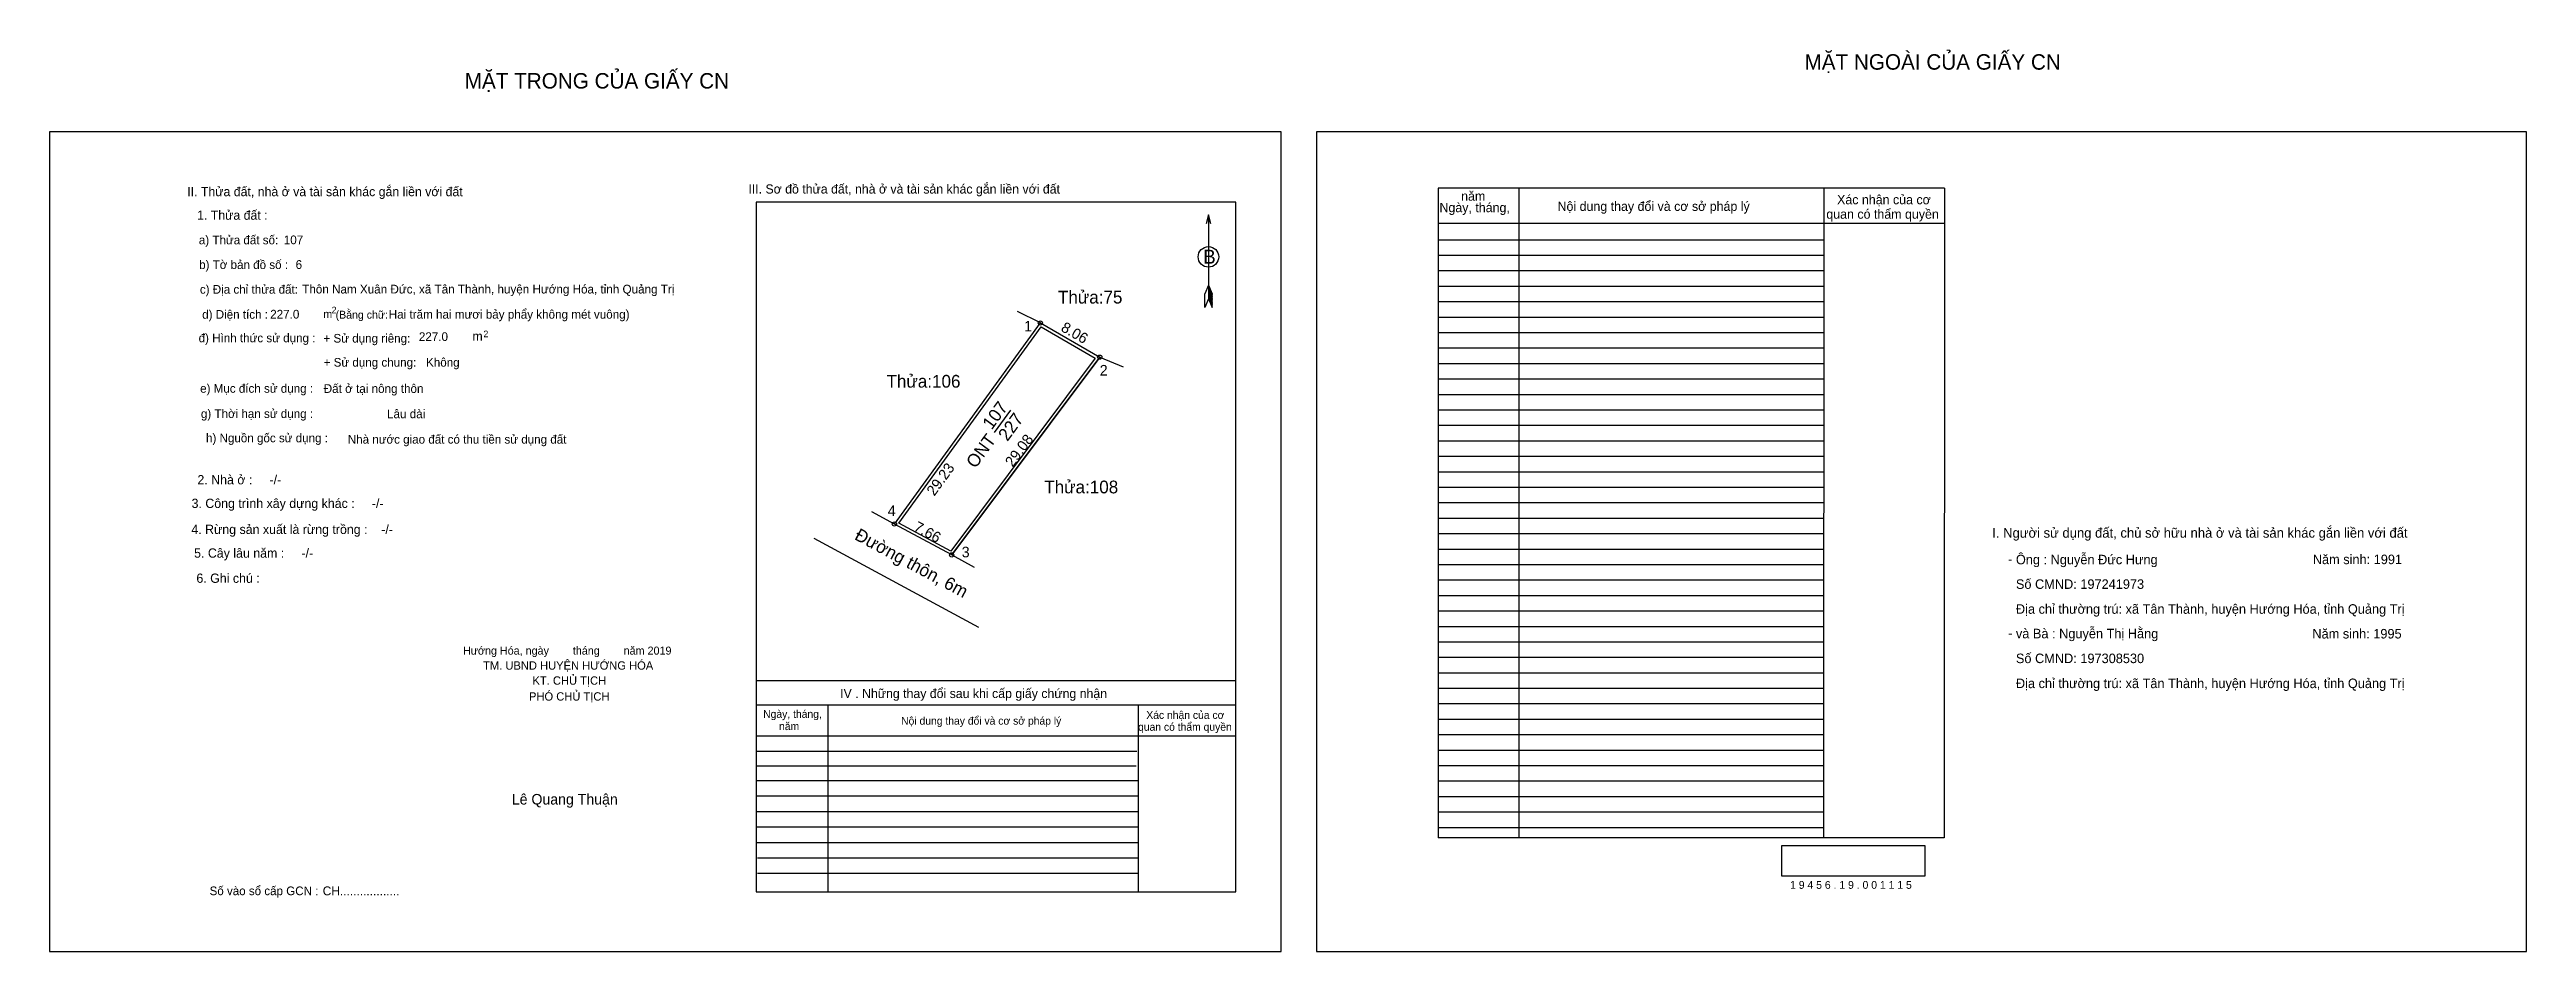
# Model space of a CAD drawing. Extents: x 539149 to 539441, y 1836966 to 1837072.
import ezdxf

# ---------------------------------------------------------------- set-up
doc = ezdxf.new("R2010")
doc.units = 0
for name, color, linetype in [('Default', 7, 'Continuous'), ('Level 1', 7, 'Continuous'), ('Level 10', 7, 'Continuous'), ('Level 11', 7, 'Continuous'), ('Level 13', 7, 'Continuous'), ('Level 27', 7, 'Continuous'), ('Level 35', 7, 'Continuous'), ('Level 36', 7, 'Continuous'), ('Level 40', 7, 'Continuous'), ('Level 49', 7, 'Continuous'), ('Level 5', 7, 'Continuous'), ('Level 52', 7, 'Continuous'), ('Level 55', 7, 'Continuous'), ('Level 6', 7, 'Continuous'), ('Level 7', 7, 'Continuous'), ('Level 8', 7, 'Continuous'), ('Level 9', 7, 'Continuous')]:
    doc.layers.add(name, color=color, linetype=linetype)

msp = doc.modelspace()

# ---------------------------------------------------------------- linework, layer by layer
at = {"layer": 'Level 1'}
for p, q in [((539149.12, 1837062.59), (539149.12, 1837062.59)), ((539298.17, 1837062.59), (539298.17, 1837062.59)), ((539285.47, 1837052.83), (539285.47, 1837042.92)), ((539285.03, 1837041.91), (539285.05, 1837043.54)), ((539285.47, 1837044.55), (539285.05, 1837043.54)), ((539285.47, 1837044.55), (539285.89, 1837043.54)), ((539285.47, 1837044.41), (539285.89, 1837043.4)), ((539285.47, 1837044.27), (539285.89, 1837043.25)), ((539285.47, 1837044.13), (539285.9, 1837043.11)), ((539285.47, 1837043.98), (539285.9, 1837042.96)), ((539285.47, 1837043.84), (539285.9, 1837042.81)), ((539285.47, 1837043.7), (539285.9, 1837042.66)), ((539285.47, 1837043.55), (539285.9, 1837042.52)), ((539285.47, 1837043.41), (539285.9, 1837042.37)), ((539285.91, 1837041.91), (539285.89, 1837043.54)), ((539285.47, 1837042.92), (539285.03, 1837041.91)), ((539285.47, 1837043.27), (539285.9, 1837042.22)), ((539285.47, 1837043.13), (539285.91, 1837042.08)), ((539285.47, 1837042.92), (539285.91, 1837041.91)), ((539294.02, 1836966.13), (539294.02, 1836966.13)), ((539440.54, 1836966.13), (539440.54, 1836966.13))]:
    msp.add_line(p, q, dxfattribs=at)
msp.add_lwpolyline([(539285.75, 1837051.77), (539285.47, 1837052.83), (539285.19, 1837051.77)], dxfattribs=at)
msp.add_circle((539285.47, 1837047.87), 1.21, dxfattribs=at)
at = {"layer": 'Level 10'}
msp.add_line((539255.26, 1837012.79), (539272.68, 1837036.07), dxfattribs=at)
for points in [[(539248.52, 1837016.43), (539265.69, 1837040.09), (539272.68, 1837036.07), (539255.26, 1837012.79)], [(539249.04, 1837016.55), (539265.79, 1837039.63), (539272.16, 1837035.96), (539255.16, 1837013.24)]]:
    msp.add_lwpolyline(points, close=True, dxfattribs=at)
at = {"layer": 'Level 11'}
for centre in [(539265.69, 1837040.09), (539272.68, 1837036.07), (539248.52, 1837016.43), (539248.52, 1837016.43), (539255.26, 1837012.79)]:
    msp.add_circle(centre, 0.25, dxfattribs=at)
at = {"layer": 'Level 27'}
for p, q in [((539265.69, 1837040.09), (539263.02, 1837041.46)), ((539272.68, 1837036.07), (539275.45, 1837034.93)), ((539248.52, 1837016.43), (539245.88, 1837017.86)), ((539255.26, 1837012.79), (539257.9, 1837011.37))]:
    msp.add_line(p, q, dxfattribs=at)
at = {"layer": 'Level 35'}
msp.add_line((539258.44, 1837004.25), (539239.08, 1837014.71), dxfattribs=at)
at = {"layer": 'Level 40'}
msp.add_lwpolyline([(539149.12, 1836966.13), (539294.02, 1836966.13), (539294.02, 1837062.59), (539149.12, 1837062.59)], close=True, dxfattribs=at)
at = {"layer": 'Level 52'}
for p, q in [((539372.07, 1837055.96), (539312.48, 1837055.96)), ((539312.48, 1837055.96), (539312.48, 1836979.49)), ((539321.98, 1837055.96), (539321.98, 1836979.49)), ((539357.86, 1837055.96), (539357.83, 1836979.49)), ((539372.07, 1837055.96), (539372.04, 1836979.49)), ((539372.06, 1837051.8), (539312.48, 1837051.8)), ((539357.86, 1837049.85), (539312.48, 1837049.85)), ((539357.86, 1837048.03), (539312.48, 1837048.03)), ((539357.86, 1837046.21), (539312.48, 1837046.21)), ((539357.86, 1837044.39), (539312.48, 1837044.39)), ((539357.86, 1837042.57), (539312.48, 1837042.57)), ((539357.85, 1837040.75), (539312.48, 1837040.75)), ((539357.85, 1837038.93), (539312.48, 1837038.93)), ((539357.85, 1837037.11), (539312.48, 1837037.11)), ((539357.85, 1837035.29), (539312.48, 1837035.29)), ((539357.85, 1837033.47), (539312.48, 1837033.47)), ((539357.85, 1837031.65), (539312.48, 1837031.65)), ((539357.85, 1837029.83), (539312.48, 1837029.83)), ((539357.85, 1837028.01), (539312.48, 1837028.01)), ((539357.85, 1837026.19), (539312.48, 1837026.19)), ((539357.85, 1837024.37), (539312.48, 1837024.37)), ((539357.85, 1837022.55), (539312.48, 1837022.55)), ((539357.85, 1837020.73), (539312.48, 1837020.73)), ((539357.85, 1837018.91), (539312.48, 1837018.91)), ((539357.85, 1837017.09), (539312.48, 1837017.09)), ((539357.85, 1837015.27), (539312.48, 1837015.27)), ((539357.85, 1837013.45), (539312.48, 1837013.45)), ((539357.84, 1837011.63), (539312.48, 1837011.63)), ((539357.84, 1837009.81), (539312.48, 1837009.81)), ((539357.84, 1837007.99), (539312.48, 1837007.99)), ((539357.84, 1837006.17), (539312.48, 1837006.17)), ((539357.84, 1837004.35), (539312.48, 1837004.35)), ((539357.84, 1837002.53), (539312.48, 1837002.53)), ((539357.84, 1837000.71), (539312.48, 1837000.71)), ((539357.84, 1836998.89), (539312.48, 1836998.89)), ((539357.84, 1836997.07), (539312.48, 1836997.07)), ((539357.84, 1836995.25), (539312.48, 1836995.25)), ((539357.84, 1836993.43), (539312.48, 1836993.43)), ((539357.84, 1836991.61), (539312.48, 1836991.61)), ((539357.84, 1836989.79), (539312.48, 1836989.79)), ((539357.84, 1836987.97), (539312.48, 1836987.97)), ((539357.84, 1836986.15), (539312.48, 1836986.15)), ((539357.83, 1836984.33), (539312.48, 1836984.33)), ((539357.83, 1836982.51), (539312.48, 1836982.51)), ((539357.83, 1836980.69), (539312.48, 1836980.69)), ((539372.04, 1836979.49), (539312.48, 1836979.49))]:
    msp.add_line(p, q, dxfattribs=at)
msp.add_lwpolyline([(539298.17, 1836966.13), (539440.54, 1836966.13), (539440.54, 1837062.59), (539298.17, 1837062.59)], close=True, dxfattribs=at)
at = {"layer": 'Level 6'}
msp.add_lwpolyline([(539352.94, 1836978.61), (539369.76, 1836978.61), (539369.76, 1836975), (539352.94, 1836975)], close=True, dxfattribs=at)
at = {"layer": 'Level 7'}
for p, q in [((539277.05, 1836989.66), (539232.26, 1836989.66)), ((539276.97, 1836987.94), (539232.26, 1836987.94)), ((539277.2, 1836986.21), (539232.26, 1836986.21)), ((539277.2, 1836984.39), (539232.26, 1836984.39)), ((539277.2, 1836982.57), (539232.26, 1836982.57)), ((539277.2, 1836980.75), (539232.26, 1836980.75)), ((539277.2, 1836978.93), (539232.26, 1836978.93)), ((539277.2, 1836977.11), (539232.4, 1836977.11)), ((539277.2, 1836975.29), (539232.4, 1836975.29))]:
    msp.add_line(p, q, dxfattribs=at)
at = {"layer": 'Level 8'}
for p, q in [((539288.68, 1837054.32), (539232.26, 1837054.32)), ((539232.26, 1837054.32), (539232.26, 1836973.15)), ((539288.68, 1836973.15), (539288.68, 1837054.32)), ((539288.68, 1836997.98), (539232.26, 1836997.98)), ((539288.68, 1836995.11), (539232.26, 1836995.11)), ((539240.68, 1836995.11), (539240.68, 1836973.15)), ((539277.2, 1836995.11), (539277.2, 1836973.15)), ((539288.68, 1836991.47), (539232.26, 1836991.47)), ((539232.26, 1836973.15), (539288.68, 1836973.15))]:
    msp.add_line(p, q, dxfattribs=at)
at = {"layer": 'Level 9'}
msp.add_line((539260.29, 1837027.2), (539262.21, 1837029.82), dxfattribs=at)

# ---------------------------------------------------------------- texts
at = {"layer": 'Default'}
for s, p in [('e) Mục đích sử dụng :', (539166.84, 1837031.88)), ('g) Thời hạn sử dụng :', (539166.93, 1837028.91)), ('h) Nguồn gốc sử dụng :', (539167.53, 1837026.05)), ('Nhà nước giao đất có thu tiền sử dụng đất', (539184.21, 1837025.89))]:
    msp.add_text(s, height=1.021, dxfattribs=at).set_placement(p)
at = {"layer": 'Level 1'}
msp.add_text('B', height=1.64, dxfattribs=at).set_placement((539284.86, 1837047.07))
at = {"layer": 'Level 13'}
for s, p in [('107', (539259.97, 1837027.44)), ('227', (539261.82, 1837026.08)), ('ONT', (539258.05, 1837022.89))]:
    msp.add_text(s, height=1.5, rotation=53.695, dxfattribs=at).set_placement(p)
at = {"layer": 'Level 36'}
for s, p in [('Thửa:75', (539267.76, 1837042.38)), ('Thửa:106', (539247.59, 1837032.48)), ('Thửa:108', (539266.15, 1837020.04))]:
    msp.add_text(s, height=1.5, dxfattribs=at).set_placement(p)
at = {"layer": 'Level 49'}
for s, rotation, p in [('8.06', 330.0965, (539268.01, 1837039.21)), ('29.08', 53.1932, (539262.44, 1837023.05)), ('29.23', 54.0317, (539253.22, 1837019.65)), ('7.66', 331.6283, (539250.69, 1837015.71))]:
    msp.add_text(s, height=1.25, rotation=rotation, dxfattribs=at).set_placement(p)
at = {"layer": 'Level 5'}
msp.add_text('Đường thôn, 6m', height=1.5, rotation=331.6127, dxfattribs=at).set_placement((539243.72, 1837014.68))
at = {"layer": 'Level 52'}
for s, p in [('năm', (539315.2, 1837054.48)), ('Xác nhận của cơ', (539359.43, 1837054.06)), ('Ngày, tháng,', (539312.65, 1837053.13)), ('Nội dung thay đổi và cơ sở pháp lý', (539326.54, 1837053.28)), (' quan có thẩm quyền', (539357.76, 1837052.36))]:
    msp.add_text(s, height=1.092, dxfattribs=at).set_placement(p)
at = {"layer": 'Level 55'}
for s, height, p in [('106', 0.055, (539265.63, 1837040.04)), ('106', 0.055, (539265.63, 1837040.04)), ('1', 0.2, (539265.63, 1837040.09)), ('75', 0.055, (539265.65, 1837040.04)), ('2', 0.2, (539272.61, 1837036.07)), ('108', 0.055, (539272.62, 1837036.02)), ('75', 0.055, (539272.64, 1837036.02)), ('4', 0.2, (539248.45, 1837016.43)), ('106', 0.055, (539248.46, 1837016.38)), ('106', 0.055, (539248.46, 1837016.38)), ('0', 0.055, (539248.5, 1837016.38)), ('0', 0.055, (539248.5, 1837016.38)), ('3', 0.2, (539255.2, 1837012.79)), ('108', 0.055, (539255.2, 1837012.74)), ('0', 0.055, (539255.24, 1837012.74)), ('0', 0.055, (539255.24, 1837012.74))]:
    msp.add_text(s, height=height, dxfattribs=at).set_placement(p)
at = {"layer": 'Level 6'}
for s, height, p in [('107', 1.025, (539176.68, 1837049.36)), ('6', 1.03, (539178.07, 1837046.45)), ('Thôn Nam Xuân Đức, xã Tân Thành, huyện Hướng Hóa, tỉnh Quảng Trị', 1.0265, (539178.85, 1837043.56)), ('227.0', 1.025, (539175.08, 1837040.61)), ('Hai trăm hai mươi bảy phẩy không mét vuông)', 1.025, (539189.03, 1837040.6)), ('227.0', 1.025, (539192.57, 1837037.97)), ('Đất ở tại nông thôn', 1.0265, (539181.38, 1837031.86)), ('Lâu dài', 1.026, (539188.83, 1837028.88)), ('Ông : Nguyễn Đức Hưng', 1.1211, (539380.47, 1837011.69)), ('Năm sinh: 1991', 1.1211, (539415.4, 1837011.71)), ('Số CMND: 197241973', 1.1211, (539380.47, 1837008.8)), ('Địa chỉ thường trú: xã Tân Thành, huyện Hướng Hóa, tỉnh Quảng Trị', 1.1211, (539380.47, 1837005.87)), ('và Bà : Nguyễn Thị Hằng', 1.1211, (539380.47, 1837002.98)), ('Năm sinh: 1995', 1.1211, (539415.35, 1837002.96)), ('Số CMND: 197308530', 1.1211, (539380.47, 1837000.06)), ('Địa chỉ thường trú: xã Tân Thành, huyện Hướng Hóa, tỉnh Quảng Trị', 1.1211, (539380.47, 1836997.12)), ('1 9 4 5 6 . 1 9 . 0 0 1 1 1 5', 0.9173, (539353.9, 1836973.5))]:
    msp.add_text(s, height=height, dxfattribs=at).set_placement(p)
at = {"layer": 'Level 7'}
for s, height, p in [('MẶT TRONG CỦA GIẤY CN', 1.8199, (539197.97, 1837067.68)), ('MẶT NGOÀI CỦA GIẤY CN', 1.8199, (539355.6, 1837069.9)), ('II. Thửa đất, nhà ở và tài sản khác gắn liền với đất', 1.0828, (539165.32, 1837055.01)), ('III. Sơ đồ thửa đất, nhà ở và tài sản khác gắn liền với đất', 1.0828, (539231.34, 1837055.32)), ('1. Thửa đất :', 1.0828, (539166.48, 1837052.24)), ('a) Thửa đất số:', 1.021, (539166.69, 1837049.35)), ('b) Tờ bản đồ số :', 1.021, (539166.72, 1837046.44)), ('c) Địa chỉ thửa đất:', 1.021, (539166.81, 1837043.54)), ('d) Diện tích :', 1.021, (539167.08, 1837040.59)), ('m', 0.928, (539181.34, 1837040.68)), ('2', 0.774, (539182.31, 1837041.23)), ('(Bằng chữ:', 0.928, (539182.78, 1837040.6)), ('đ) Hình thức sử dụng :', 1.021, (539166.66, 1837037.82)), ('+ Sử dụng riêng:', 1.021, (539181.35, 1837037.78)), ('m', 1.09, (539198.87, 1837037.99)), ('2', 0.774, (539200.17, 1837038.42)), ('+ Sử dụng chung:', 1.021, (539181.37, 1837034.95)), ('Không', 1.021, (539193.42, 1837034.95)), ('2. Nhà ở :     -/-', 1.089, (539166.52, 1837021.1)), ('3. Công trình xây dựng khác :     -/-', 1.089, (539165.83, 1837018.32)), ('4. Rừng sản xuất là rừng trồng :    -/-', 1.089, (539165.8, 1837015.26)), ('I. Người sử dụng đất, chủ sở hữu nhà ở và tài sản khác gắn liền với đất', 1.1465, (539377.69, 1837014.82)), ('5. Cây lâu năm :     -/-', 1.089, (539166.13, 1837012.47)), ('-', 1.16, (539379.54, 1837011.72)), ('6. Ghi chú :', 1.089, (539166.4, 1837009.51)), ('-', 1.16, (539379.56, 1837003.01)), ('Hướng Hóa, ngày        tháng        năm 2019', 0.9461, (539197.76, 1837001.06)), ('TM. UBND HUYỆN HƯỚNG HÓA', 0.9804, (539200.13, 1836999.29)), ('PHÓ CHỦ TỊCH', 0.9803, (539205.53, 1836995.65)), ('KT. CHỦ TỊCH', 0.9804, (539205.94, 1836997.52)), ('IV . Những thay đổi sau khi cấp giấy chứng nhận', 1.0828, (539242.14, 1836995.95)), ('Ngày, tháng,', 0.91, (539233.08, 1836993.62)), ('Nội dung thay đổi và cơ sở pháp lý', 0.91, (539249.31, 1836992.82)), ('Xác nhận của cơ', 0.91, (539278.16, 1836993.5)), ('năm', 0.91, (539234.95, 1836992.18)), (' quan có thẩm quyền', 0.91, (539276.85, 1836992.1)), ('Lê Quang Thuận', 1.2417, (539203.51, 1836983.42)), ('Số vào sổ cấp GCN :', 1.0191, (539167.95, 1836972.75)), ('CH..................', 1.0483, (539181.26, 1836972.73))]:
    msp.add_text(s, height=height, dxfattribs=at).set_placement(p)
at = {"layer": 'Level 9'}
for s, p in [('1', (539263.79, 1837039.09)), ('2', (539272.68, 1837033.9)), ('4', (539247.74, 1837017.37)), ('3', (539256.44, 1837012.51))]:
    msp.add_text(s, height=1.25, dxfattribs=at).set_placement(p)

doc.saveas('drawing.dxf')
